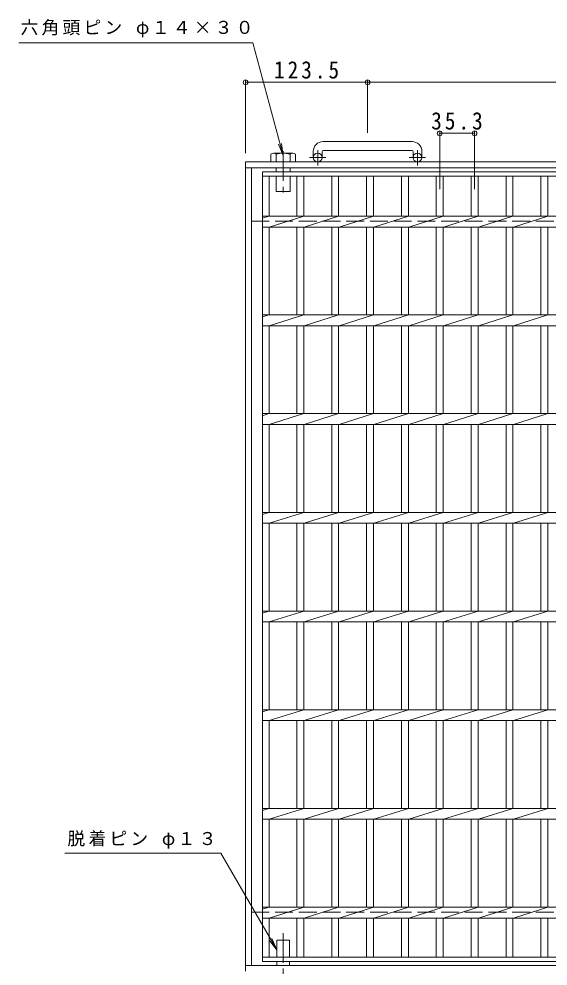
# Model space of a CAD drawing. Units: millimetres, scale not verified. Extents: x -1137 to 1060, y -823 to 758.
# Drawn here: x -1137 to -601, y -275 to 684 of the extents above; entities that cross this region are included whole.
import ezdxf

# ---------------------------------------------------------------- set-up
doc = ezdxf.new("R2010")
doc.units = ezdxf.units.MM
doc.header["$LTSCALE"] = 6
doc.header["$PDMODE"] = 32
doc.header["$PDSIZE"] = 4.8
doc.linetypes.add('CHAIN1', pattern=[8, 5, -1, 1, -1])
doc.linetypes.add('DASHED3', pattern=[4, 3, -1])
for name, color, linetype, lineweight in [('A-1', 2, 'Continuous', 9), ('A-2', 3, 'Continuous', 9), ('A-4', 7, 'Continuous', 9), ('A-5', 7, 'Continuous', 9), ('A-9', 4, 'Continuous', 9)]:
    doc.layers.add(name, color=color, linetype=linetype, lineweight=lineweight)
doc.styles.add('ＭＳ ゴシック', font='')
doc.styles.get('ＭＳ ゴシック').set_extended_font_data('MS Gothic')

msp = doc.modelspace()

# ---------------------------------------------------------------- linework, layer by layer
at = {"layer": 'A-1'}
for p, q in [((-738.835, 559.926), (-828.835, 559.926)), ((-838.835, 549.926), (-838.835, 543.826)), ((-829.835, 549.926), (-829.835, 543.826)), ((-828.835, 550.926), (-738.835, 550.926)), ((-737.835, 549.926), (-737.835, 543.826)), ((-728.835, 549.926), (-728.835, 543.826)), ((-907.335, 539.326), (-907.335, -280.674)), ((-907.335, 539.326), (-160.335, 539.326)), ((-907.335, 533.325), (-160.335, 533.325)), ((-901.335, 533.325), (-901.335, -274.674)), ((-907.335, -274.674), (-160.335, -274.674))]:
    msp.add_line(p, q, dxfattribs=at)
at = {"layer": 'A-1', "linetype": 'CHAIN1'}
for p, q in [((-834.335, 535.718), (-834.335, 551.316)), ((-733.334, 535.718), (-733.334, 551.316)), ((-826.172, 543.826), (-842.579, 543.826)), ((-725.172, 543.826), (-741.579, 543.826))]:
    msp.add_line(p, q, dxfattribs=at)
at = {"layer": 'A-1', "linetype": 'DASHED3'}
for p, q in [((-901.335, 479.326), (-166.335, 479.326)), ((-901.335, -220.675), (-166.335, -220.675))]:
    msp.add_line(p, q, dxfattribs=at)
at = {"layer": 'A-1'}
for centre in [(-834.335, 543.826), (-733.335, 543.826)]:
    msp.add_circle(centre, 4.5, dxfattribs=at)
for centre, radius, start, end in [((-828.835, 549.926), 10, 90, 180), ((-738.835, 549.926), 10, 0, 90), ((-828.835, 549.926), 1, 90, 180), ((-738.835, 549.926), 1, 0, 90)]:
    msp.add_arc(centre, radius, start, end, dxfattribs=at)
at = {"layer": 'A-2'}
for p, q in [((-890.334, 529.326), (-177.334, 529.326)), ((-890.334, -270.674), (-890.334, 529.326)), ((-890.334, 524.826), (-177.334, 524.826)), ((-883.334, 484.326), (-883.334, 524.826)), ((-855.434, 524.826), (-855.434, 484.326)), ((-848.434, 524.826), (-848.434, 484.326)), ((-820.134, 524.826), (-820.134, 484.326)), ((-813.134, 524.826), (-813.134, 484.326)), ((-784.834, 524.826), (-784.834, 484.326)), ((-777.834, 524.826), (-777.834, 484.326)), ((-749.534, 524.826), (-749.534, 484.326)), ((-742.534, 524.826), (-742.534, 484.326)), ((-714.234, 524.826), (-714.234, 484.326)), ((-707.234, 524.826), (-707.234, 484.326)), ((-678.934, 524.826), (-678.934, 484.326)), ((-671.934, 524.826), (-671.934, 484.326)), ((-643.634, 524.826), (-643.634, 484.326)), ((-636.634, 524.826), (-636.634, 484.326)), ((-608.334, 524.826), (-608.334, 484.326)), ((-601.334, 524.826), (-601.334, 484.326)), ((-890.334, 482.245), (-883.734, 484.326)), ((-890.334, 484.326), (-177.334, 484.326)), ((-883.334, 473.326), (-848.434, 484.326)), ((-848.034, 473.326), (-813.134, 484.326)), ((-812.734, 473.326), (-777.834, 484.326)), ((-777.434, 473.326), (-742.534, 484.326)), ((-742.134, 473.326), (-707.234, 484.326)), ((-706.834, 473.326), (-671.934, 484.326)), ((-671.534, 473.326), (-636.634, 484.326)), ((-636.234, 473.326), (-601.334, 484.326)), ((-890.334, 473.326), (-177.334, 473.326)), ((-883.334, 384.325), (-883.334, 473.326)), ((-855.434, 473.326), (-855.434, 384.325)), ((-848.434, 473.326), (-848.434, 384.325)), ((-820.134, 473.326), (-820.134, 384.325)), ((-813.134, 473.326), (-813.134, 384.325)), ((-784.834, 473.326), (-784.834, 384.325)), ((-777.834, 473.326), (-777.834, 384.325)), ((-749.534, 473.326), (-749.534, 384.325)), ((-742.534, 473.326), (-742.534, 384.325)), ((-714.234, 473.326), (-714.234, 384.325)), ((-707.234, 473.326), (-707.234, 384.325)), ((-678.934, 473.326), (-678.934, 384.325)), ((-671.934, 473.326), (-671.934, 384.325)), ((-643.634, 473.326), (-643.634, 384.325)), ((-636.634, 473.326), (-636.634, 384.325)), ((-608.334, 473.326), (-608.334, 384.325)), ((-601.334, 473.326), (-601.334, 384.325)), ((-890.334, 382.246), (-883.734, 384.326)), ((-890.334, 384.326), (-177.334, 384.326)), ((-883.334, 373.326), (-848.434, 384.326)), ((-848.034, 373.326), (-813.134, 384.326)), ((-812.734, 373.326), (-777.834, 384.326)), ((-777.434, 373.326), (-742.534, 384.326)), ((-742.134, 373.326), (-707.234, 384.326)), ((-706.834, 373.326), (-671.934, 384.326)), ((-671.534, 373.326), (-636.634, 384.326)), ((-636.234, 373.326), (-601.334, 384.326)), ((-890.334, 373.326), (-177.334, 373.326)), ((-883.334, 284.325), (-883.334, 373.326)), ((-855.434, 373.326), (-855.434, 284.325)), ((-848.434, 373.326), (-848.434, 284.325)), ((-820.134, 373.326), (-820.134, 284.325)), ((-813.134, 373.326), (-813.134, 284.325)), ((-784.834, 373.326), (-784.834, 284.325)), ((-777.834, 373.326), (-777.834, 284.325)), ((-749.534, 373.326), (-749.534, 284.325)), ((-742.534, 373.326), (-742.534, 284.325)), ((-714.234, 373.326), (-714.234, 284.325)), ((-707.234, 373.326), (-707.234, 284.325)), ((-678.934, 373.326), (-678.934, 284.325)), ((-671.934, 373.326), (-671.934, 284.325)), ((-643.634, 373.326), (-643.634, 284.325)), ((-636.634, 373.326), (-636.634, 284.325)), ((-608.334, 373.326), (-608.334, 284.325)), ((-601.334, 373.326), (-601.334, 284.325)), ((-890.334, 282.245), (-883.734, 284.326)), ((-890.334, 284.326), (-177.334, 284.326)), ((-883.334, 273.326), (-848.434, 284.326)), ((-848.034, 273.326), (-813.134, 284.326)), ((-812.734, 273.326), (-777.834, 284.326)), ((-777.434, 273.326), (-742.534, 284.326)), ((-742.134, 273.326), (-707.234, 284.326)), ((-706.834, 273.326), (-671.934, 284.326)), ((-671.534, 273.326), (-636.634, 284.326)), ((-636.234, 273.326), (-601.334, 284.326)), ((-890.334, 273.326), (-177.334, 273.326)), ((-883.334, 184.325), (-883.334, 273.326)), ((-855.434, 273.326), (-855.434, 184.325)), ((-848.434, 273.326), (-848.434, 184.325)), ((-820.134, 273.326), (-820.134, 184.325)), ((-813.134, 273.326), (-813.134, 184.325)), ((-784.834, 273.326), (-784.834, 184.325)), ((-777.834, 273.326), (-777.834, 184.325)), ((-749.534, 273.326), (-749.534, 184.325)), ((-742.534, 273.326), (-742.534, 184.325)), ((-714.234, 273.326), (-714.234, 184.325)), ((-707.234, 273.326), (-707.234, 184.325)), ((-678.934, 273.326), (-678.934, 184.325)), ((-671.934, 273.326), (-671.934, 184.325)), ((-643.634, 273.326), (-643.634, 184.325)), ((-636.634, 273.326), (-636.634, 184.325)), ((-608.334, 273.326), (-608.334, 184.325)), ((-601.334, 273.326), (-601.334, 184.325)), ((-890.334, 182.245), (-883.734, 184.326)), ((-890.334, 184.326), (-177.334, 184.326)), ((-883.334, 173.326), (-848.434, 184.326)), ((-848.034, 173.326), (-813.134, 184.326)), ((-812.734, 173.326), (-777.834, 184.326)), ((-777.434, 173.326), (-742.534, 184.326)), ((-742.134, 173.326), (-707.234, 184.326)), ((-706.834, 173.326), (-671.934, 184.326)), ((-671.534, 173.326), (-636.634, 184.326)), ((-636.234, 173.326), (-601.334, 184.326)), ((-890.334, 173.326), (-177.334, 173.326)), ((-883.334, 84.325), (-883.334, 173.326)), ((-855.434, 173.326), (-855.434, 84.325)), ((-848.434, 173.326), (-848.434, 84.325)), ((-820.134, 173.326), (-820.134, 84.325)), ((-813.134, 173.326), (-813.134, 84.325)), ((-784.834, 173.326), (-784.834, 84.325)), ((-777.834, 173.326), (-777.834, 84.325)), ((-749.534, 173.326), (-749.534, 84.325)), ((-742.534, 173.326), (-742.534, 84.325)), ((-714.234, 173.326), (-714.234, 84.325)), ((-707.234, 173.326), (-707.234, 84.325)), ((-678.934, 173.326), (-678.934, 84.325)), ((-671.934, 173.326), (-671.934, 84.325)), ((-643.634, 173.326), (-643.634, 84.325)), ((-636.634, 173.326), (-636.634, 84.325)), ((-608.334, 173.326), (-608.334, 84.325)), ((-601.334, 173.326), (-601.334, 84.325)), ((-890.334, 82.245), (-883.734, 84.326)), ((-890.334, 84.326), (-177.334, 84.326)), ((-883.334, 73.326), (-848.434, 84.326)), ((-848.034, 73.326), (-813.134, 84.326)), ((-812.734, 73.326), (-777.834, 84.326)), ((-777.434, 73.326), (-742.534, 84.326)), ((-742.134, 73.326), (-707.234, 84.326)), ((-706.834, 73.326), (-671.934, 84.326)), ((-671.534, 73.326), (-636.634, 84.326)), ((-636.234, 73.326), (-601.334, 84.326)), ((-890.334, 73.326), (-177.334, 73.326)), ((-883.334, -15.675), (-883.334, 73.326)), ((-855.434, 73.326), (-855.434, -15.675)), ((-848.434, 73.326), (-848.434, -15.675)), ((-820.134, 73.326), (-820.134, -15.675)), ((-813.134, 73.326), (-813.134, -15.675)), ((-784.834, 73.326), (-784.834, -15.675)), ((-777.834, 73.326), (-777.834, -15.675)), ((-749.534, 73.326), (-749.534, -15.675)), ((-742.534, 73.326), (-742.534, -15.675)), ((-714.234, 73.326), (-714.234, -15.675)), ((-707.234, 73.326), (-707.234, -15.675)), ((-678.934, 73.326), (-678.934, -15.675)), ((-671.934, 73.326), (-671.934, -15.675)), ((-643.634, 73.326), (-643.634, -15.675)), ((-636.634, 73.326), (-636.634, -15.675)), ((-608.334, 73.326), (-608.334, -15.675)), ((-601.334, 73.326), (-601.334, -15.675)), ((-890.334, -17.755), (-883.734, -15.674)), ((-890.334, -15.674), (-177.334, -15.674)), ((-883.334, -26.674), (-848.434, -15.674)), ((-848.034, -26.674), (-813.134, -15.674)), ((-812.734, -26.674), (-777.834, -15.674)), ((-777.434, -26.674), (-742.534, -15.674)), ((-742.134, -26.674), (-707.234, -15.674)), ((-706.834, -26.674), (-671.934, -15.674)), ((-671.534, -26.674), (-636.634, -15.674)), ((-636.234, -26.674), (-601.334, -15.674)), ((-890.334, -26.674), (-177.334, -26.674)), ((-883.334, -115.675), (-883.334, -26.674)), ((-855.434, -26.674), (-855.434, -115.675)), ((-848.434, -26.674), (-848.434, -115.675)), ((-820.134, -26.674), (-820.134, -115.675)), ((-813.134, -26.674), (-813.134, -115.675)), ((-784.834, -26.674), (-784.834, -115.675)), ((-777.834, -26.674), (-777.834, -115.675)), ((-749.534, -26.674), (-749.534, -115.675)), ((-742.534, -26.674), (-742.534, -115.675)), ((-714.234, -26.674), (-714.234, -115.675)), ((-707.234, -26.674), (-707.234, -115.675)), ((-678.934, -26.674), (-678.934, -115.675)), ((-671.934, -26.674), (-671.934, -115.675)), ((-643.634, -26.674), (-643.634, -115.675)), ((-636.634, -26.674), (-636.634, -115.675)), ((-608.334, -26.674), (-608.334, -115.675)), ((-601.334, -26.674), (-601.334, -115.675)), ((-890.334, -117.755), (-883.734, -115.674)), ((-890.334, -115.674), (-177.334, -115.674)), ((-883.334, -126.674), (-848.434, -115.674)), ((-848.034, -126.674), (-813.134, -115.674)), ((-812.734, -126.674), (-777.834, -115.674)), ((-777.434, -126.674), (-742.534, -115.674)), ((-742.134, -126.674), (-707.234, -115.674)), ((-706.834, -126.674), (-671.934, -115.674)), ((-671.534, -126.674), (-636.634, -115.674)), ((-636.234, -126.674), (-601.334, -115.674)), ((-890.334, -126.674), (-177.334, -126.674)), ((-883.334, -215.675), (-883.334, -126.674)), ((-855.434, -126.674), (-855.434, -215.675)), ((-848.434, -126.674), (-848.434, -215.675)), ((-820.134, -126.674), (-820.134, -215.675)), ((-813.134, -126.674), (-813.134, -215.675)), ((-784.834, -126.674), (-784.834, -215.675)), ((-777.834, -126.674), (-777.834, -215.675)), ((-749.534, -126.674), (-749.534, -215.675)), ((-742.534, -126.674), (-742.534, -215.675)), ((-714.234, -126.674), (-714.234, -215.675)), ((-707.234, -126.674), (-707.234, -215.675)), ((-678.934, -126.674), (-678.934, -215.675)), ((-671.934, -126.674), (-671.934, -215.675)), ((-643.634, -126.674), (-643.634, -215.675)), ((-636.634, -126.674), (-636.634, -215.675)), ((-608.334, -126.674), (-608.334, -215.675)), ((-601.334, -126.674), (-601.334, -215.675)), ((-890.334, -217.755), (-883.734, -215.674)), ((-890.334, -215.675), (-177.334, -215.675)), ((-883.334, -226.674), (-848.434, -215.674)), ((-848.034, -226.674), (-813.134, -215.674)), ((-812.734, -226.674), (-777.834, -215.674)), ((-777.434, -226.674), (-742.534, -215.674)), ((-742.134, -226.674), (-707.234, -215.674)), ((-706.834, -226.674), (-671.934, -215.674)), ((-671.534, -226.674), (-636.634, -215.674)), ((-636.234, -226.674), (-601.334, -215.674)), ((-890.334, -226.674), (-177.334, -226.674)), ((-883.334, -266.174), (-883.334, -226.674)), ((-855.434, -226.674), (-855.434, -266.174)), ((-848.434, -226.674), (-848.434, -266.174)), ((-820.134, -226.674), (-820.134, -266.174)), ((-813.134, -226.674), (-813.134, -266.174)), ((-784.834, -226.674), (-784.834, -266.174)), ((-777.834, -226.674), (-777.834, -266.174)), ((-749.534, -226.674), (-749.534, -266.174)), ((-742.534, -226.674), (-742.534, -266.174)), ((-714.234, -226.674), (-714.234, -266.174)), ((-707.234, -226.674), (-707.234, -266.174)), ((-678.934, -226.674), (-678.934, -266.174)), ((-671.934, -226.674), (-671.934, -266.174)), ((-643.634, -226.674), (-643.634, -266.174)), ((-636.634, -226.674), (-636.634, -266.174)), ((-608.334, -226.674), (-608.334, -266.174)), ((-601.334, -226.674), (-601.334, -266.174)), ((-177.334, -266.174), (-890.334, -266.174)), ((-177.334, -270.674), (-890.334, -270.674))]:
    msp.add_line(p, q, dxfattribs=at)
at = {"layer": 'A-4'}
for p, q in [((-907.335, 548.326), (-907.335, 621.78)), ((-907.335, 619.98), (-783.835, 619.98)), ((-783.835, 568.926), (-783.835, 621.78)), ((-783.835, 619.98), (-283.835, 619.98)), ((-710.834, 511.903), (-710.834, 570.115)), ((-710.834, 568.315), (-675.534, 568.315)), ((-675.534, 511.903), (-675.534, 570.115))]:
    msp.add_line(p, q, dxfattribs=at)
for p in [(-907.335, 619.98), (-783.835, 619.98), (-710.834, 568.315), (-675.534, 568.315)]:
    msp.add_point(p, dxfattribs=at)
at = {"layer": 'A-5'}
for p, q in [((-899.934, 659.926), (-1136.753, 659.926)), ((-869.335, 545.726), (-899.934, 659.926)), ((-869.335, 545.726), (-874.118, 557.274)), ((-869.335, 545.726), (-870.966, 558.119)), ((-932.335, -161.118), (-1090.201, -161.118)), ((-875.835, -258.979), (-932.335, -161.118)), ((-875.835, -258.979), (-883.444, -249.062)), ((-875.835, -258.979), (-880.618, -247.431))]:
    msp.add_line(p, q, dxfattribs=at)
at = {"layer": 'A-9'}
for p, q in [((-879.054, 548.286), (-859.615, 548.286)), ((-876.334, 539.326), (-876.334, 547.245)), ((-862.334, 539.326), (-862.334, 547.245)), ((-856.896, 547.245), (-856.896, 539.326)), ((-876.335, 533.325), (-876.335, 529.326)), ((-862.335, 533.325), (-862.335, 529.326)), ((-876.335, 524.826), (-876.335, 509.326)), ((-862.335, 524.826), (-862.335, 509.326)), ((-876.335, 509.326), (-862.335, 509.326)), ((-875.835, -248.977), (-862.835, -248.977)), ((-875.835, -248.977), (-875.835, -266.175)), ((-862.835, -248.977), (-862.835, -266.175)), ((-875.835, -270.675), (-875.835, -274.675)), ((-862.835, -270.675), (-862.835, -274.675))]:
    msp.add_line(p, q, dxfattribs=at)
at = {"layer": 'A-9', "linetype": 'CHAIN1'}
for p, q in [((-869.335, 550.221), (-869.335, 503.864)), ((-869.335, -241.971), (-869.335, -315.166))]:
    msp.add_line(p, q, dxfattribs=at)
at = {"layer": 'A-9'}
msp.add_lwpolyline([(-881.774, 547.245), (-881.774, 539.326), (-856.896, 539.326)], dxfattribs=at)
for centre, radius, start, end in [((-879.054, 544.212), 4.074, 48.12389, 131.8763), ((-869.335, 524.22), 24.066, 73.09029, 106.90971), ((-859.615, 544.212), 4.074, 48.1237, 131.87611)]:
    msp.add_arc(centre, radius, start, end, dxfattribs=at)

# ---------------------------------------------------------------- texts
at = {"layer": 'A-4', "color": 2, "char_height": 17.6, "attachment_point": 7, "style": 'ＭＳ ゴシック'}
for s, insert in [('\\T1.28;\\W0.9;123.5', (-878.585, 623.58)), ('\\T1.28;\\W0.9;35.3', (-719.434, 571.915))]:
    msp.add_mtext(s, dxfattribs=dict(at, insert=insert))
at = {"layer": 'A-5', "char_height": 13.2, "attachment_point": 7, "style": 'ＭＳ ゴシック'}
for s, insert in [('\\T1.18;六角頭ピン\\~φ１４×３０', (-1135.176, 665.43)), ('\\T1.18;脱着ピン\\~φ１３', (-1087.679, -156.362))]:
    msp.add_mtext(s, dxfattribs=dict(at, insert=insert))

doc.saveas('drawing.dxf')
